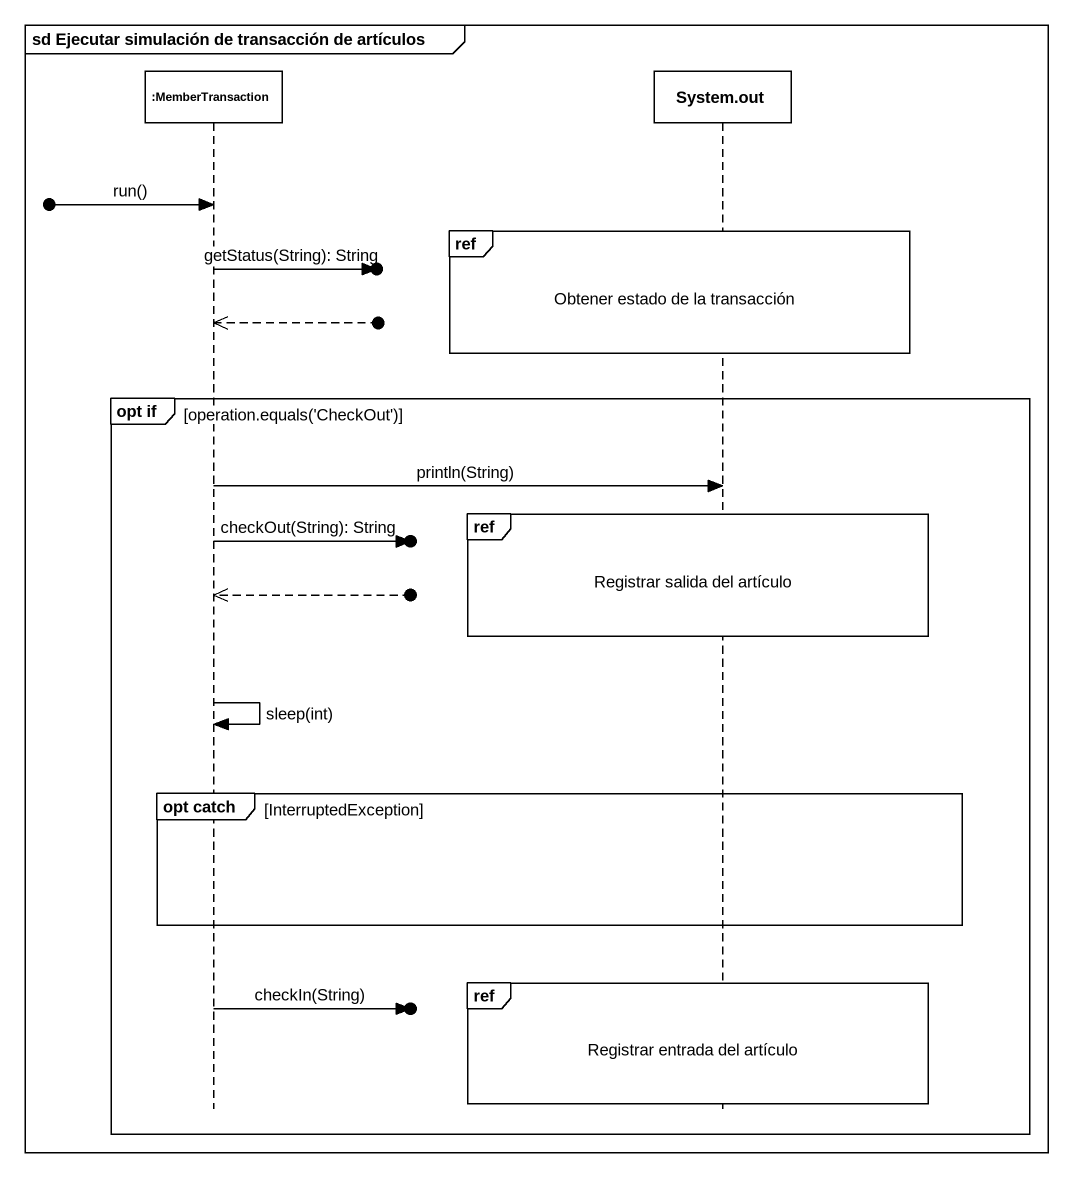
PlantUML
@startuml
mainframe sd Ejecutar simulación de transacción de artículos
hide footbox
participant ":MemberTransaction" as MemberTransaction
participant "System.out" as System_out

[o-> MemberTransaction : run()
ref over System_out : Obtener estado de la transacción
MemberTransaction ->o] : getStatus(String): String
MemberTransaction <<--o]
group opt if [operation.equals('CheckOut')]
  MemberTransaction -> System_out : println(String)
  ref over System_out : Registrar salida del artículo
  MemberTransaction ->o] : checkOut(String): String
  MemberTransaction <<--o]
  MemberTransaction -> MemberTransaction : sleep(int)
  group opt catch [InterruptedException]
  end
  ref over System_out : Registrar entrada del artículo
  MemberTransaction ->o] : checkIn(String)
end
@enduml
